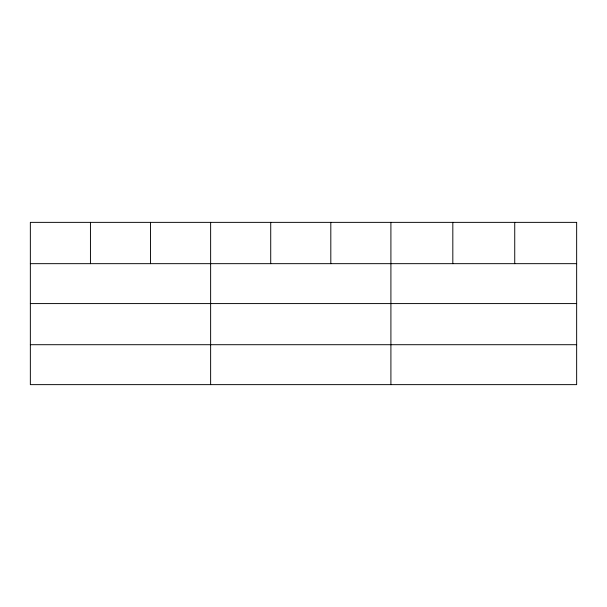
<?xml version="1.0" encoding="UTF-8"?>
<svg xmlns="http://www.w3.org/2000/svg" width="607" height="607" viewBox="0 0 607 607"><rect width="100%" height="100%" fill="white"/><g stroke="black" fill="none" stroke-linecap="round" stroke-linejoin="round"><path stroke-width="0.91" d="M30.35 263.666L576.65 263.666M30.35 303.583L576.65 303.583M30.35 344.708L576.65 344.708M514.736 222.367L514.736 263.666M452.822 222.367L452.822 263.666M390.908 222.367L390.908 384.633M330.815 222.367L330.815 263.666M270.722 222.367L270.722 263.666M210.629 222.367L210.629 384.633M150.536 222.367L150.536 263.666M90.443 222.367L90.443 263.666M576.65 222.367L30.35 222.367L30.35 384.633L576.65 384.633L576.65 222.367"/></g></svg>
